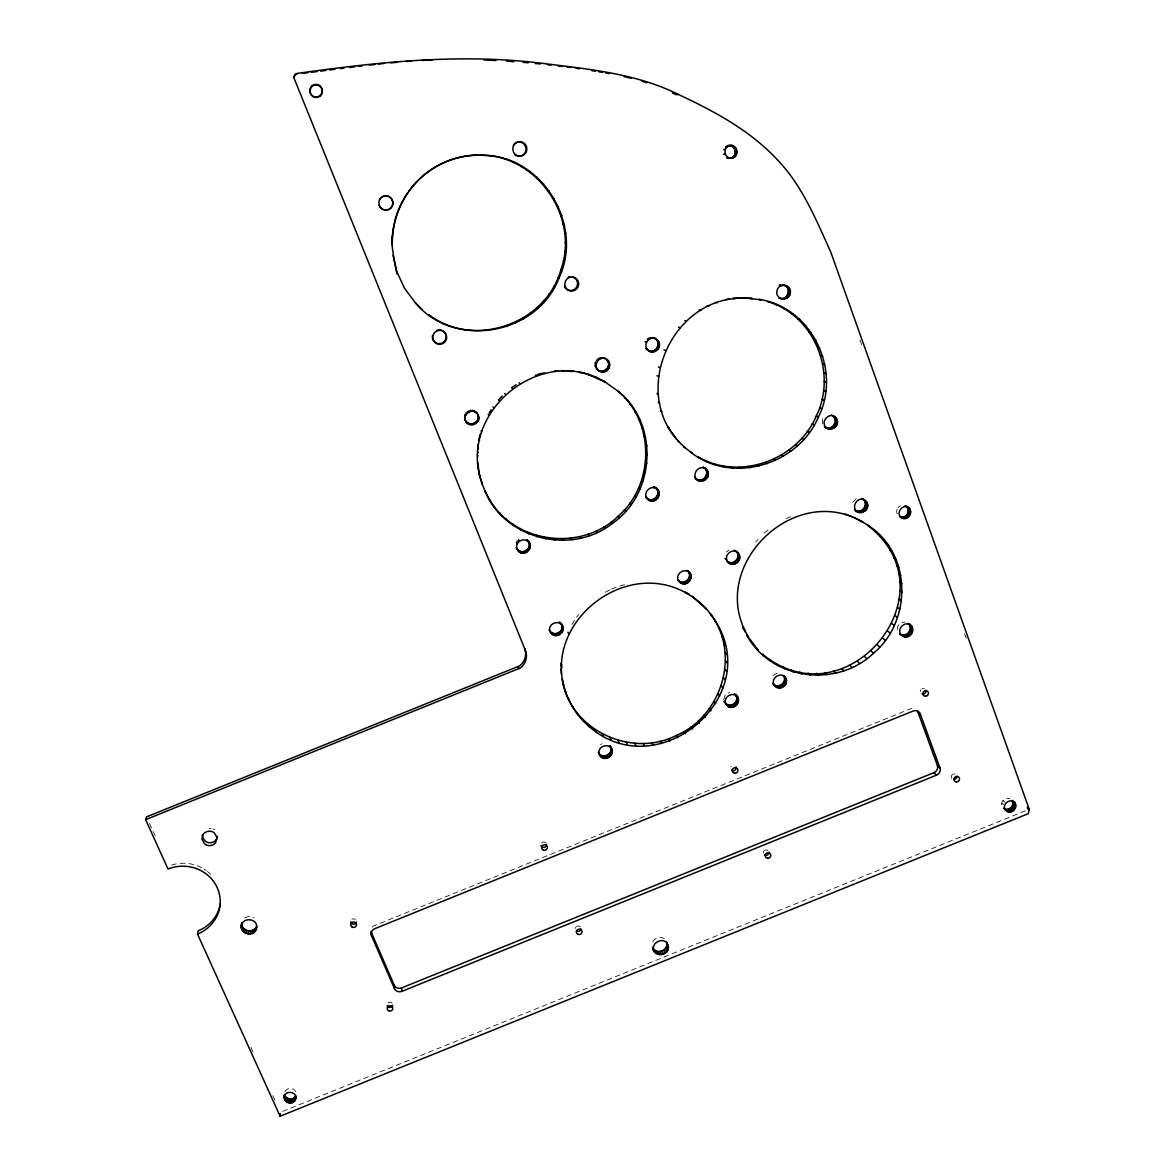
<?xml version="1.0" encoding="UTF-8"?>
<svg xmlns="http://www.w3.org/2000/svg" width="1175" height="1175" viewBox="0 0 1175 1175"><rect width="100%" height="100%" fill="white"/><g stroke="black" fill="none" stroke-linecap="round" stroke-linejoin="round"><path stroke-width="0.75" stroke-dasharray="5 3.75" d="M723.683 699.624L725.166 694.866L729.602 692.383M1025.408 810.809L282.073 1111.623M897.318 629.433C896.966 625.291 900.902 621.59 905 622.148M1001.629 804.611C1001.291 800.483 1005.918 797.091 1009.736 798.706M822.603 418.711L822.368 423.867M852.742 502.312L856.604 498.406M897.127 508.951L896.584 511.977L897.597 514.797M284.952 1091.795C286.759 1087.433 293.735 1087.242 295.645 1091.619M652.801 941.807C654.695 937.591 660.526 935.961 664.257 938.737M571.858 624.557L574.678 620.194M576.558 617.272L578.746 614.554M755.833 542.057L758.051 539.34M726.268 552.03L729.058 549.944M897.964 507.629L900.461 505.779M773.018 675.508L777.453 673.025M764.249 533.097L769.684 528.633M244.738 917.939L248.41 916.456L254.094 917.851M600.543 744.553L602.055 743.716M605.287 592.229L609.942 589.777M611.558 589.116L616.434 587.148M786.119 518.572L790.981 516.603M619.739 586.017L626.451 584.063M1002.995 800.498L1004.904 802.231M1001.717 803.157L1003.612 804.904M149.475 823.455L156.172 838.216M250.951 1047.38L253.213 1052.374M272.835 1095.658L275.097 1100.652M859.982 340.001L862.435 346.919M964.646 633.722L966.482 638.892M209.032 828.419A7.608 7.226 0.2 0 1 211.015 828.39M212.939 828.874A7.608 7.226 0.2 0 1 214.672 829.8M171.55 865.094A37.292 35.221 0.1 0 1 202.673 868.281M203.907 869.015A37.292 35.221 0.1 0 1 206.301 870.631M207.446 871.498A37.292 35.221 0.1 0 1 210.633 874.347M541.44 843.062A2.864 2.732 -18.9 0 1 545.949 843.018M575.353 928.441A2.835 2.673 -19.4 0 1 575.912 927.119M576.426 926.605A2.835 2.673 -19.4 0 1 580.377 926.943M920.289 691.664A2.879 2.717 -39.5 0 1 920.965 689.607M922.169 688.726A2.879 2.717 -39.5 0 1 924.314 688.726M351.942 919.349A2.879 2.717 -8.4 0 1 355.423 919.467M951.823 778.408A2.849 2.658 -37.2 0 1 953.087 774.178M953.792 773.973A2.849 2.658 -37.2 0 1 955.216 774.105M387.735 1003.053A2.849 2.673 -10.4 0 1 392.23 1003.347M763.353 853.123A2.835 2.673 -29 0 1 763.941 851.097M764.455 850.568A2.835 2.673 -29 0 1 767.862 850.436M730.821 766.952A2.864 2.717 -30.3 0 1 731.217 766.335M912.094 708.408A5.743 5.405 -38.4 0 0 910.654 708.789L374.575 925.533A5.728 5.42 -9.6 0 0 372.225 927.281"/><path stroke-width="1.5" d="M465.124 418.887L464.566 417.889L465.564 420.621C462.392 413.585 473.099 407.519 477.476 413.894L474.083 410.736L474.685 411.705M466.446 422.178L465.887 421.164C470.25 427.494 480.898 421.472 477.74 414.467C483.395 423.088 467.488 429.712 465.006 419.607M528.838 542.527L526.782 539.751C537.078 546.478 522.053 560.137 517.147 549.077C521.45 555.217 531.893 549.357 528.853 542.498M550.972 633.105L549.21 629.697C552.632 638.583 566.688 630.725 560.827 623.176C568.979 630.652 554.585 641.609 550.135 631.621C546.772 623.866 559.697 618.623 562.634 626.569M608.459 360.975L606.021 358.948C613.82 362.488 607.827 375.133 600.131 371.476C591.95 368.23 597.781 355.041 605.698 358.772L602.804 357.567L603.979 358.287M597.37 369.273L596.224 368.495C601.218 375.736 612.63 367.07 607.255 360.24M598.266 752.103C601.644 760.754 615.45 753.087 609.737 745.684C618.168 753.028 604.097 764.499 599.397 754.541C596.166 746.962 608.812 741.822 611.734 749.547M393.023 255.372C404.215 303.635 388.602 242.887 392.421 235.47A87.699 86.495 -87.6 0 1 407.813 192.568M478.504 154.997A88.11 86.906 -87.4 0 0 392.641 235.646L392.112 244.679M650.201 351.149C656.766 352.353 660.967 342.953 655.606 338.914C664.595 342.512 656.149 356.524 648.497 350.679L651.611 351.854M656.825 489.064L653.932 486.876C665.931 490.709 654.681 507.879 646.926 498.347C652.639 503.179 661.261 494.881 656.634 489.006M654.886 952.088C648.497 943.789 664.081 935.227 667.899 944.847C671.689 955.407 653.212 958.888 652.624 947.256C655.944 955.76 670.029 950.046 666.504 941.645M680.193 582.58L677.505 579.657C683.057 587.368 694.719 576.264 687.125 570.418C697.098 575.5 685.892 589.909 678.988 581.361C673.804 574.707 685.01 566.409 689.857 573.312M695.806 478.592C703.252 484.717 711.844 470.852 702.856 467.107C715.869 471.66 702.004 488.962 694.616 477.358M730.453 145.538L725.695 146.978C735.961 138.973 742.38 158.86 729.822 158.331C737.606 157.7 736.578 144.716 728.662 145.773M197.503 934.081A37.453 35.367 0 0 0 217.199 887.639A37.453 35.367 0 0 0 168.025 869.045L145.627 819.665L520.305 667.988A15.26 14.82 -20.5 0 0 525.416 650.509L293.574 76.992L296.776 73.467C379.452 61.834 463.317 52.86 546.625 63.861C591.187 69.457 637.305 74.01 678.078 94.323C714.121 111.14 750.149 130.44 777.512 159.932C802.51 185.944 816.067 219.857 830.798 252.14L1029.153 809.105L1028.331 813.658L280.105 1116.25L197.503 934.081L198.149 930.85A37.292 35.221 0.1 0 0 220.342 903.678M588.925 375.031L587.808 374.238L605.184 382.037C540.573 342.821 455.636 413.585 482.352 484.247L479.327 474.494L477.623 462.304M728.852 562.913C721.274 557.038 732.98 545.861 738.546 553.631C743.804 560.695 731.878 568.715 727.134 561.283C732.774 566.012 741.308 557.875 736.798 552.044M734.39 693.632C745.17 699.198 732.04 714.283 726.033 703.869C731.54 708.437 740.015 700.55 735.55 694.822M778.775 298.039C787.676 302.137 792.611 286.23 782.8 284.835M790.334 293.089C792.214 284.262 777.894 282.323 776.925 291.121C775.045 299.948 789.35 301.887 790.334 293.089L788.293 292.663M775.735 686.685L772.68 683.365C777.424 690.033 788.366 681.985 783.387 675.478C792.067 680.898 780.699 693.47 774.575 685.495C769.566 678.959 780.582 670.881 785.326 677.593M704.912 607.328C781.155 691.018 647.939 801.291 577.836 714.694C517.367 632.576 637.482 535.844 706.528 609.149L692.207 596.254L693.764 598.016M429.448 315.385L429.051 314.841C474.068 349.181 546.199 323.815 561.004 269.486C579.701 216.832 536.637 154.351 480.252 155.306C540.764 153.102 584.871 224.454 558.801 278.402C537.269 334.934 454.387 349.621 415.436 302.886L421.942 309.231M826.51 427.685C818.946 421.693 830.74 410.281 836.336 418.256C841.329 425.776 830.093 432.885 824.351 426.657C831.738 432.767 840.375 418.932 831.489 415.113M858.293 512.05C849.452 508.276 858.117 494.602 865.432 500.638C872.981 507.218 860.614 517.764 854.548 509.788C861.818 515.796 870.44 502.195 861.657 498.42M901.342 517.059C907.658 518.234 911.051 508.334 904.926 505.808C916.382 507.732 908.069 524.329 899.903 516.662L903.825 518.483M294.705 1100.858L295.659 1095.746L295.454 1099.624C292.281 1106.644 281.412 1101.562 284.482 1094.454M903.457 636.483L899.58 633.707C905.808 638.906 914.532 628.508 908.04 623.44C917.822 626.774 910.17 641.682 902.018 635.631C895.497 630.549 904.28 620.092 910.537 625.306M293.632 1101.886L293.853 1097.993L294.91 1096.98M489.079 498.802C514.327 543.731 581.669 551.971 618.138 516.236C654.431 484.864 655.253 422.574 618.3 391.393C659.454 424.072 655.312 493.764 612.542 523.301C572.019 555.731 504.765 539.516 484.981 491.077L489.74 500.168M292.325 1102.605L292.546 1098.728L293.853 1097.993M290.857 1103.002L291.092 1099.11L292.546 1098.728M745.743 298.288C670.044 294.514 626.569 398.457 685.466 447.925L683.923 446.808L692.251 453.33L690.68 452.184C732.084 484.864 798.53 464.83 818.417 416.978C842.005 370.345 811.558 307.145 759.153 299.375L761.047 299.831L743.907 297.833L752.308 298.553L750.443 298.098M289.344 1103.031L289.579 1099.139L285.731 1097.142L284.57 1094.571L284.717 1099.815M287.875 1102.693L288.11 1098.801M285.481 1101.019L285.731 1097.142M286.553 1102.003L286.803 1098.126M562.208 678.915C569.39 729.881 631.533 758.551 676.33 735.462C721.729 716.353 741.161 653.418 710.273 613.791L711.903 615.641M1003.553 808.268C1008.282 812.145 1015.597 805.418 1011.939 800.439C1021.237 804.155 1011.352 817.242 1005.418 809.883C1001.276 804.243 1010.75 797.296 1014.818 803.039M280.105 1116.25L280.282 1113.621M699.58 457.986L697.979 456.811C739.648 481.339 797.707 459.88 816.273 415.994C837.584 373.121 814.29 315.032 767.642 301.578L769.581 302.048M764.323 656.135L762.472 654.123C846.264 723.565 955.466 593.067 867.723 525.298C911.771 552.47 912.417 621.046 873.598 653.124C837.393 688.315 770.815 680.252 746.654 634.941L758.345 650.318L756.509 648.321M256.179 929.557L256.561 926.355C253.638 933.993 240.64 931.099 241.844 922.801C236.895 933.303 254.902 939.016 256.693 927.721C258.03 918.292 242.402 916.662 241.404 925.988M255.195 931.217L255.577 928.015M253.785 932.583L254.167 929.366M252.052 933.552L252.449 930.336M250.113 934.066L250.51 930.85M248.101 934.096L248.512 930.864M246.148 933.626L246.574 930.394M244.4 932.686L244.841 929.469M242.975 931.364L243.416 928.147M241.418 927.883L241.859 924.696M241.947 929.719L242.402 926.517M478.152 444.679L478.254 449.32M480.252 434.251L478.93 439.406L479.547 440.508M217.639 836.453L216.171 839.919A7.608 7.226 0.2 0 1 205.522 841.359L203.099 838.407L202.541 834.705M284.306 1097.039C285.231 1089.21 298.626 1092.089 295.454 1099.624M527.604 541.293C522.567 537.063 514.4 543.085 517.073 549.136L516.295 547.565L517.925 550.664M595.402 362.032L594.991 363.413L596.151 364.162M655.503 338.65C648.571 335.33 642.211 345.847 648.38 350.458L645.78 348.476L647.146 349.166M727.472 146.743C722.478 150.106 725.46 159.036 731.614 158.14M145.627 819.665L146.508 816.904L519.526 665.902A15.187 14.746 -20.5 0 0 524.608 648.497L525.416 650.509M295.292 74.51L294.205 76.434M489.153 412.939L491.062 409.913M502.268 396.004L498.523 399.867L499.228 400.793M294.338 77.256L293.574 76.992M296.834 74.157L295.821 74.069M516.104 384.695L511.639 387.691L512.418 388.558M371.065 931.305A5.728 5.42 -9.6 0 0 371.447 932.671L394.198 985.12A5.699 5.361 -10.8 0 0 401.6 987.911L933.963 772.651A5.699 5.346 -36.9 0 0 937.386 765.468L917.807 711.756A5.743 5.405 -38.4 0 0 917.146 710.508M371.447 932.671L371.564 935.888L394.418 988.527A5.728 5.376 -10.8 0 0 401.865 991.348L936.534 775.148A5.728 5.361 -36.9 0 0 939.971 767.936L920.319 714.003L917.807 711.756M678.078 94.323L676.536 94.808L672.35 92.898M537.019 374.649L542.174 373.18M781.023 284.805L779.289 285.261L781.287 285.657M504.839 159.301L505.588 159.124M513.357 162.547L514.151 162.385M521.494 166.688L522.317 166.542M725.783 299.581L729.293 298.964M529.147 171.667L530.013 171.55M730.262 145.803L732.054 145.568M731.79 146.258L733.582 146.023M733.141 147.11L734.948 146.875M320.555 71.146L325.974 70.456M329.588 70.001L335.007 69.31M723.683 149.533L725.445 149.313M734.228 148.3L736.035 148.065M340.412 68.62L344.04 68.165M349.46 67.489L354.879 66.828M358.493 66.373L362.106 65.932M734.977 149.739L736.784 149.519M302.445 73.379L307.879 72.718M311.507 72.277L316.942 71.602M735.33 151.34L737.151 151.134M723.521 154.366L725.283 154.175M735.271 153L737.092 152.779M369.405 65.11L374.869 64.508M378.512 64.096L383.975 63.494M734.801 154.571L736.607 154.38M536.241 177.425L537.137 177.337M733.949 155.996L735.756 155.79M726.708 157.847L728.485 157.656M732.789 157.127L734.595 156.951M728.236 158.302L730.013 158.111M731.379 157.935L733.171 157.744M390.79 62.877L397.62 62.26M542.688 183.917L543.614 183.843M554.453 371.006L558.008 370.757M739.853 297.877L732.789 298.362L734.566 298.817M406.139 61.482L411.353 61.159M421.766 60.498L432.282 59.954M548.417 191.04L549.371 191.011M289.579 1099.139L291.092 1099.11M553.381 198.722L554.35 198.737M567.158 370.698L573.958 371.329M480.883 155.1L477.887 155.203A87.699 86.495 -87.6 0 0 408.709 191.319M557.523 206.888L558.507 206.932M484.071 59.998L496.012 60.498M506.66 61.159L513.901 61.673M560.783 215.451L561.797 215.524M522.963 62.319L528.192 62.818M535.183 63.479L540.427 63.979M547.462 64.698L551.031 65.124M558.154 65.962L561.723 66.388M563.163 224.293L564.176 224.425M567.084 67.019L570.653 67.518M576 68.282L579.554 68.782M564.602 233.34L565.63 233.502M591.892 70.647L595.358 71.205M598.824 71.778L602.29 72.351M605.668 72.953L608.944 73.57M784.489 285.319L786.501 285.716M785.972 286.245L787.999 286.641M565.102 242.476L566.13 242.682M787.177 287.537L789.203 287.948M787.984 289.109L790.026 289.52M788.381 290.857L790.408 291.282M787.764 294.396L789.791 294.837M787.573 294.705L789.6 295.145M786.824 295.953L788.851 296.394M785.517 297.216L787.544 297.657M624.131 76.683L631.254 78.299M783.945 298.098L785.957 298.553M782.227 298.538L784.224 298.993M780.464 298.523L782.447 298.979M564.661 251.612L565.689 251.861M775.823 304.663L777.791 305.147M741.631 297.76L743.452 298.215M783.607 308.628L785.62 309.128M586.09 373.797L579.231 372.064L580.303 372.872M790.907 313.387L792.949 313.916M797.649 318.924L799.705 319.468M655.327 488.183C649.393 485.393 642.989 493.265 647.087 498.464L645.721 497.113L648.292 499.698M803.744 325.152L805.83 325.725M704.471 468.311C697.715 465.124 691.341 475.332 697.392 479.855M715.457 302.357L717.161 302.827M563.295 260.659L564.308 260.938M571.77 276.713L574.56 277.579A7.021 6.903 -70.3 0 1 578.085 286.773A7.021 6.903 -70.3 0 1 568.964 290.46L567.422 289.535A7.021 6.903 -70.3 0 1 572.812 277.08M809.134 332.011L811.249 332.613M707.159 305.706L708.819 306.19M813.776 339.399L815.905 340.045M699.228 309.906L700.858 310.42M817.594 347.271L819.753 347.947M641.961 81.207L646.661 82.735M561.004 269.486L562.002 269.824M820.576 355.526L822.735 356.231M822.662 364.059L824.835 364.808M684.834 320.672L686.391 321.245M823.866 372.783L826.04 373.577M845.119 514.136L853.079 517.044M557.817 278.034L558.801 278.402M824.145 381.611L826.319 382.448M678.533 327.12L680.061 327.722M823.513 390.438L825.672 391.304M553.778 286.186L554.747 286.597M821.971 399.177L824.13 400.087M819.548 407.725L821.707 408.665M832.957 416.009L835.161 416.993M834.132 417.257L836.336 418.256M834.926 418.799L837.143 419.783M655.812 338.826L654.093 338.003L657.031 339.56M652.389 337.519L653.799 338.165M835.293 420.503L837.511 421.502M656.825 340.207L658.25 340.853M650.612 337.504L652.008 338.136M835.219 422.251L837.437 423.264M657.662 341.763L659.102 342.424M648.879 337.959L650.274 338.591M834.691 423.955L836.894 424.968M816.273 415.994L818.417 416.978M658.073 343.511L659.498 344.172M647.308 338.841L648.703 339.487M833.751 425.468L835.954 426.496M548.931 293.868L549.871 294.308M832.458 426.701L834.661 427.729M658.015 345.303L659.454 345.979M830.916 427.568L833.104 428.611M663.978 349.827L665.447 350.517M829.212 428.023L831.401 429.051M657.501 347.036L658.94 347.712M827.464 428.008L829.653 429.037M645.09 341.646L646.456 342.307M825.511 427.362L827.978 428.581M656.561 348.578L658 349.269M812.175 423.896L814.29 424.909M655.268 349.842L656.693 350.532M653.711 350.723L655.121 351.413M854.592 517.793L862.949 522.214C793.712 480.854 706.146 567.554 748.431 636.879M651.978 351.163L653.388 351.868M648.85 350.767L650.245 351.472M807.313 431.343L809.399 432.385M543.32 301.006L544.245 301.476M801.717 438.26L803.773 439.332M658.441 366.879L659.865 367.643M795.46 444.561L797.502 445.678M907.232 507.673L909.744 509.054M907.922 509.01L910.434 510.391M908.231 510.493L910.743 511.889M908.158 512.021L910.669 513.431M907.688 513.504L910.199 514.914M906.85 514.841L909.362 516.251M537.019 307.498L537.915 308.012M905.719 515.913L908.216 517.338M788.616 450.201L790.613 451.347M657.016 375.706L658.441 376.514M904.353 516.677L906.865 518.102M902.87 517.073L905.367 518.483M863.111 499.302L865.432 500.638M864.257 500.521L866.592 501.872M865.05 502.033L867.385 503.385M865.417 503.708L867.737 505.074M781.243 455.107L783.226 456.267M865.329 505.441L867.649 506.807M864.8 507.101L867.121 508.481M864.609 507.409L866.93 508.79M863.86 508.599L866.181 509.979M862.582 509.818L864.903 511.213M604.508 358.037L607.225 359.682M646.999 349.753L649.893 351.369M902.371 518.072C894.586 514.709 902.253 502.606 908.716 507.952M861.055 510.684L863.361 512.08M859.366 511.125L861.672 512.52M773.444 459.234L775.382 460.409M857.647 511.11L859.938 512.506M530.087 313.299L530.953 313.828M608.107 361.797L609.311 362.546M601.012 357.538L602.188 358.272M686.45 592.67L689.328 594.462M656.928 393.463L658.352 394.345M608.518 363.53L609.722 364.294M599.279 357.993L600.454 358.728M874.259 530.557L876.623 532.04M765.277 462.539L767.172 463.728M880.163 536.476L882.557 537.988M608.474 365.322L609.678 366.086M597.722 358.874L598.883 359.609M885.377 543.012L887.786 544.554M604.009 381.199L619.548 392.274M860.643 520.775L870.058 526.752M607.96 367.055L609.164 367.819M607.783 367.364L608.988 368.142M596.43 360.137L597.59 360.872M889.857 550.076L892.28 551.648M756.847 464.962L758.712 466.167M607.034 368.598L608.239 369.376M658.264 402.188L659.689 403.113M893.529 557.596L895.967 559.197M605.742 369.846L606.946 370.639M604.185 370.727L605.375 371.52M748.24 466.504L750.061 467.723M596.092 365.968L594.947 365.205L595.373 366.938M896.378 565.483L898.831 567.114M602.452 371.183L603.627 371.976M660.497 410.707L661.936 411.661M522.611 318.337L523.433 318.895M600.675 371.168L601.85 371.961M598.971 370.683L600.131 371.476M597.443 369.772L598.604 370.566M898.361 573.664L900.814 575.324M739.545 467.151L741.322 468.355M899.462 582.022L901.93 583.725M730.85 466.872L732.598 468.076M669.03 427.715L667.562 426.687L676.683 439.362M899.683 590.496L902.136 592.229M722.258 465.682L723.962 466.886M596.107 377.293L597.252 378.1M624.542 397.561L625.82 398.472M713.857 463.596L715.516 464.786M672.291 433.986L673.789 435.044M630.094 404.362L631.386 405.302M899.007 598.971L901.46 600.748M705.734 460.629L707.365 461.819M677.769 440.713L679.282 441.815M514.65 322.567L515.443 323.14M634.867 411.705L636.204 412.675M897.45 607.357L899.888 609.179M704.339 467.988L705.969 469.207M705.529 469.236L707.159 470.455M638.847 419.504L640.199 420.518M706.351 470.764L707.982 471.983M909.186 624.63L911.668 626.51M706.748 472.453L708.378 473.687M909.949 626.099L912.446 627.979M895.027 615.582L897.465 617.433M910.302 627.729L912.799 629.624M706.689 474.201L708.319 475.449M570.448 370.83L571.476 371.608M910.214 629.418L912.711 631.313M706.278 475.552L707.908 476.8M909.685 631.048L912.182 632.958M706.175 475.89L707.805 477.138M908.76 632.502L911.242 634.427M641.976 427.685L643.327 428.728M705.25 477.403L706.865 478.666M907.497 633.707L909.979 635.631M891.781 623.543L894.204 625.423M905.969 634.544L908.451 636.468M703.957 478.636L705.587 479.899M904.309 634.985L906.777 636.909M902.62 634.985L905.073 636.923M563.868 370.58L564.867 371.373M702.415 479.503L704.031 480.766M506.308 325.945L507.057 326.532M700.711 479.943L702.327 481.221M561.562 370.507L562.561 371.3M644.223 436.16L645.589 437.247M698.963 479.943L700.564 481.207M697.289 479.473L698.89 480.751M887.727 631.151L890.121 633.061M882.924 638.348L885.304 640.287M645.574 444.84L646.94 445.957M877.417 645.016L879.781 646.984M646 453.609L647.366 454.754M871.277 651.126L873.598 653.124M543.893 372.681L544.803 373.488M645.501 462.377L646.867 463.567M864.565 656.59L866.856 658.617M1027.185 807.357L1029.153 809.105M1027.405 808.356L1029.373 810.104M735.609 550.825L738.546 553.631M734.434 550.135L736.182 551.707M857.339 661.363L859.601 663.39M737.606 553.543L739.354 555.129M1012.586 801.688L1015.479 804.288M1012.879 803.083L1015.773 805.697M737.988 555.202L739.751 556.803M1012.791 804.537L1015.685 807.152M644.106 471.058L645.457 472.291M1012.321 805.933L1015.215 808.562M737.915 556.935L739.677 558.536M1011.513 807.196L1014.392 809.825M1010.397 808.224L1013.276 810.853M737.401 558.595L739.163 560.211M1009.09 808.958L1011.954 811.587M1007.636 809.34L1010.515 811.984M736.49 560.093L738.238 561.709M1006.167 809.355L1009.031 811.984M849.701 665.373L851.934 667.429M535.301 375.148L536.167 375.956M1004.507 809.149L1007.636 811.617M735.212 561.298L736.96 562.928M653.594 486.788L654.989 488.08M657.457 490.518L658.867 491.84M733.685 562.164L735.418 563.78M657.853 492.207L659.278 493.529M731.996 562.605L733.729 564.235M657.809 493.955L659.219 495.292M730.262 562.605L731.996 564.235M641.8 479.562L643.151 480.825M725.151 558.58L726.855 560.181M728.941 562.238L730.659 563.868M841.711 668.604L843.914 670.675M728.603 562.149L730.321 563.78M657.295 495.644L658.72 496.981M937.386 765.468L939.971 767.936M656.384 497.157L657.78 498.508M655.107 498.391L656.502 499.742M833.472 670.998L835.631 673.084M653.564 499.258L654.96 500.609M933.963 772.651L936.534 775.148M651.846 499.698L653.241 501.049M638.642 487.787L639.964 489.094M650.098 499.698L651.479 501.049M825.07 672.541L827.185 674.641M648.115 499.052L649.79 500.594M816.581 673.231L818.667 675.317M727.722 706.102L724.064 701.24L724.872 702.694M737.283 697.01C733.082 691.091 722.963 696.804 725.739 703.458M634.647 495.644L635.954 496.981M808.106 673.025L810.148 675.111M655.43 487.757L658.044 490.313M799.72 671.953L801.732 674.039M519.086 382.697L519.879 383.535M791.539 670.014L793.522 672.085M629.859 503.062L631.151 504.428M783.652 667.224L785.59 669.295M744.627 629.403L742.864 627.494L745.141 631.959M776.117 663.625L778.026 665.667M769.038 659.234L770.918 661.275M689.137 573.136L690.68 574.81M784.18 676.932L786.119 679.047M689.534 574.795L691.076 576.484M784.547 678.562L786.501 680.678M689.475 576.514L691.018 578.203M784.474 680.252L786.428 682.367M784.078 681.544L786.016 683.674M783.975 681.867L785.913 683.997M688.961 578.173L690.503 579.877M688.785 578.482L690.327 580.171M783.049 683.321L784.988 685.466M688.051 579.672L689.578 581.375M624.336 509.935L625.599 511.345M781.801 684.526L783.725 686.67M686.773 580.876L688.315 582.594M780.288 685.363L782.212 687.507M778.614 685.803L780.538 687.948M685.245 581.742L686.773 583.446M776.91 685.803L778.819 687.962M775.28 685.377L777.189 687.522M683.556 582.183L685.084 583.902M698.875 601.453L700.447 603.245M681.823 582.183L683.336 583.902M714.885 620.811L716.53 622.691M680.163 581.728L681.662 583.446M718.703 628.273L720.378 630.182M684.996 591.774L686.523 593.537M721.7 636.101L723.374 638.04M618.138 516.236L619.387 517.661M723.829 644.208L725.518 646.191M725.078 652.522L726.767 654.534M415.774 303.37L404.553 288.316L396.871 271.733M611.338 521.847L612.542 523.301M725.43 660.938L727.119 662.979M504.765 393.434L505.5 394.33M724.887 669.353L726.576 671.439M604.009 526.752L605.184 528.221M723.462 677.696L725.137 679.826M736.358 696.276L738.091 698.464M736.725 697.891L738.458 700.094M736.666 699.58L738.399 701.783M736.167 701.196L737.885 703.414M735.256 702.65L736.975 704.883M721.156 685.877L722.831 688.021M733.993 703.84L735.712 706.072M732.48 704.692L734.199 706.924M730.821 705.132L732.524 707.365M729.117 705.132L730.806 707.365M596.21 530.865L597.355 532.363M727.472 704.706L729.176 706.939M727.193 704.545L728.882 706.777M718.013 693.793L719.673 695.982M714.062 701.372L715.692 703.59M588.058 534.155L589.145 535.668M709.347 708.51L710.963 710.772M492.971 406.888L493.662 407.843M579.598 536.608L580.67 538.121M703.913 715.164L705.499 717.44M697.832 721.244L699.389 723.55M570.962 538.165L571.975 539.692M488.198 414.452L488.859 415.436M691.15 726.693L692.677 729.029M562.208 538.811L563.192 540.353M683.967 731.452L685.466 733.802M676.33 735.462L677.799 737.827M475.625 411.647L476.228 412.616M478.181 416.2L478.798 417.198M553.454 538.561L554.394 540.103M474.406 410.912L474.994 411.896M478.152 417.977L478.768 418.99M472.365 410.266L472.952 411.235M477.667 419.695L478.284 420.709M668.355 738.693L669.779 741.072M470.573 410.251L471.16 411.221M476.756 421.238L477.358 422.251M544.789 537.401L545.685 538.943M481.133 430.799L481.765 431.857M468.84 410.707L469.413 411.676M475.478 422.486L476.081 423.514M660.086 741.102L661.481 743.481M467.283 411.588L467.841 412.557M473.907 423.367L474.509 424.395M536.299 535.359L537.166 536.872M465.99 412.836L466.563 413.82M472.174 423.822L472.761 424.851M651.655 742.659L653.006 745.053M476.874 412.91L478.357 415.451M465.638 415.363L465.08 414.378L465.153 417.096M470.397 423.808L470.969 424.836M469.016 423.426L469.589 424.454M468.663 423.338L469.236 424.366M528.074 532.422L528.897 533.935M467.136 422.427L467.694 423.455M643.107 743.349L644.429 745.758M528.001 540.985L529.69 544.04M529.279 544.172L530.116 545.729M520.202 528.662L521.01 530.145M634.573 743.173L635.851 745.582M529.249 545.92L530.087 547.477M528.853 547.256L529.69 548.828M528.765 547.594L529.587 549.166M477.505 451.567L478.107 452.713M527.854 549.092L528.677 550.678M477.358 454.945L477.961 456.106M526.576 550.326L527.413 551.912M626.128 742.13L627.377 744.524M512.785 524.079L513.548 525.548M567.936 632.268L568.935 634.206M525.049 551.192L525.857 552.779M518.572 539.722L519.35 541.264M562.076 626.304L563.045 628.228M559.623 621.957L560.578 623.852M523.33 551.633L524.138 553.234M562.032 628.023L563.016 629.947M517.294 540.955L518.087 542.498M505.896 518.748L506.631 520.202M617.859 740.221L619.063 742.615M561.547 629.683L562.517 631.607M521.568 551.633L522.376 553.234M517.352 543.717L516.574 542.16L517.162 544.01M477.843 465.829L478.46 467.048M560.651 631.166L561.621 633.09M519.879 551.178L520.672 552.779M559.388 632.37L560.343 634.309M518.366 550.311L519.159 551.898M499.595 512.711L500.3 514.136M609.869 737.474L611.044 739.853M557.861 633.222L558.815 635.176M479.327 474.494L479.943 475.758M493.97 506.043L494.66 507.438M556.172 633.678L557.112 635.616M610.956 748.739L612.131 751.163M554.424 633.678L555.364 635.616M610.912 750.414L612.087 752.852M602.217 733.92L603.363 736.284M610.53 751.706L611.602 754.467M553.087 633.325L554.027 635.264M552.749 633.237L553.675 635.176M609.531 753.483L610.706 755.922M551.251 632.385L552.191 634.324M608.283 754.673L609.443 757.126M595.02 729.587L596.136 731.937M606.77 755.51L607.93 757.963M605.11 755.951L606.256 758.418M560.974 663.493L561.944 665.564M603.392 755.966L604.538 758.418M560.886 665.491L561.856 667.576M588.337 724.52L589.424 726.84M601.747 755.54L602.878 757.993M600.278 754.717L601.409 757.17M599.088 753.542L600.219 755.995M582.242 718.777L583.299 721.068M576.808 712.403L577.836 714.694M562.766 682.249L563.736 684.393M572.093 705.499L573.106 707.747M565.028 690.342L566.012 692.516M568.157 698.112L569.155 700.329M666.945 943.437L668.355 946.653M666.886 945.288L668.281 948.519M666.328 947.094L667.723 950.325M665.314 948.71L666.71 951.956M663.904 950.046L665.285 953.292M662.201 950.986L663.581 954.232M660.321 951.486L661.687 954.746M658.382 951.515L659.733 954.761M656.531 951.06L657.883 954.306M654.872 950.149L656.223 953.395M481.721 482.954L485.627 492.413M294.925 74.965L295.043 74.803M518.116 666.695L518.895 668.781M401.6 987.911L401.865 991.348M394.198 985.12L394.418 988.527M561.092 668.869L561.386 673.936M436.674 330.293A6.947 6.918 -82.8 0 1 446.103 337.71L445.619 339.457A6.947 6.918 -82.8 0 1 432.4 335.756M513.563 144.672A7.167 6.991 -88.2 0 1 525.445 151.972L524.505 153.587A7.167 6.991 -88.2 0 1 517.999 156.202M516.251 155.702A7.167 6.991 -88.2 0 1 514.679 154.733M383.197 209.561A7.167 7.05 74.1 0 1 379.437 200.147A7.167 7.05 74.1 0 1 388.69 196.416M390.056 197.385A7.138 7.021 74.1 0 1 384.783 210.017M379.231 205.596A7.138 7.021 74.1 0 0 383.021 209.517L384.974 210.075A7.167 7.05 74.1 0 0 390.276 197.371L388.484 196.431A7.138 7.021 74.1 0 0 379.261 200.147M573.488 277.212A6.991 6.874 -70.4 0 1 577.013 286.362A6.991 6.874 -70.4 0 1 567.936 290.034L566.394 289.109A6.991 6.874 -70.4 0 1 564.294 286.215M568.215 277.138A6.991 6.874 -70.4 0 1 569.963 276.698M546.492 844.326A2.864 2.732 -18.9 0 1 540.999 845.78M580.949 928.911A2.835 2.673 -19.4 0 1 576.455 930.879M925.753 690.224A2.879 2.717 -39.5 0 1 921.876 693.867M392.597 1005.359A2.849 2.673 -10.4 0 1 387.104 1005.683M956.847 776.205A2.849 2.658 -37.2 0 1 953.645 779.377M356.392 922.023A2.879 2.717 -8.4 0 1 350.708 921.832M768.92 852.198A2.835 2.673 -29 0 1 764.411 854.871M736.049 766.922A2.864 2.717 -30.3 0 1 731.584 770.198M371.564 935.888A5.758 5.449 -9.6 0 1 374.707 928.72L913.137 711.022A5.772 5.434 -38.4 0 1 920.319 714.003M202.408 835.689L201.938 839.42L204.905 844.208A7.638 7.256 0.1 0 0 215.598 842.769L217.067 837.393L214.1 832.605A7.638 7.256 0.1 0 0 203.392 834.044L202.408 835.689M446.573 338.356L446.089 340.104A6.977 6.947 -82.3 0 1 436.968 343.79A6.977 6.947 -82.3 0 1 433.296 334.64L434.221 333.068A6.977 6.947 -82.3 0 1 446.573 338.356M513.416 146.038L512.902 147.844A7.197 7.021 -88.2 0 0 525.357 153.367L526.297 151.766A7.197 7.021 -88.2 0 0 522.669 142.292A7.197 7.021 -88.2 0 0 513.416 146.038M312.242 85.599L311.081 86.759A6.389 6.213 69.2 0 0 315.223 97.011A6.389 6.213 69.2 0 0 321.788 88.404L320.981 86.95A6.389 6.213 69.2 0 0 312.242 85.599M312.388 86.127L311.243 87.273A6.36 6.183 69.2 0 0 315.355 97.496A6.36 6.183 69.2 0 0 321.891 88.918L321.083 87.464A6.36 6.183 69.2 0 0 312.388 86.127M543.379 850.098A2.879 2.732 -18.9 0 0 547.374 847.16A2.879 2.732 -18.9 0 0 542.835 845.368A2.879 2.732 -18.9 0 0 543.379 850.098M578.115 934.389A2.849 2.688 -19.4 0 0 581.977 931.378A2.849 2.688 -19.4 0 0 577.439 929.763A2.849 2.688 -19.4 0 0 578.115 934.389M925.841 696.217A2.893 2.717 -39.5 0 0 927.956 691.752A2.893 2.717 -39.5 0 0 923.08 692.398A2.893 2.717 -39.5 0 0 925.841 696.217M388.69 1010.735A2.864 2.688 -10.4 0 0 392.876 1008.165A2.864 2.688 -10.4 0 0 388.499 1006.094A2.864 2.688 -10.4 0 0 388.69 1010.735M352.368 927.222A2.879 2.732 -8.4 0 0 356.48 924.475A2.879 2.732 -8.4 0 0 351.971 922.507A2.879 2.732 -8.4 0 0 352.368 927.222M956.288 781.904A2.864 2.673 -37.2 0 0 959.343 778.026A2.864 2.673 -37.2 0 0 954.57 777.586A2.864 2.673 -37.2 0 0 956.288 781.904M767.569 858.205A2.849 2.688 -29 0 0 770.58 854.357A2.849 2.688 -29 0 0 765.762 853.931A2.849 2.688 -29 0 0 767.569 858.205M734.625 773.238A2.879 2.732 -30.3 0 0 737.768 769.419A2.879 2.732 -30.3 0 0 732.921 768.817A2.879 2.732 -30.3 0 0 734.625 773.238"/></g></svg>
